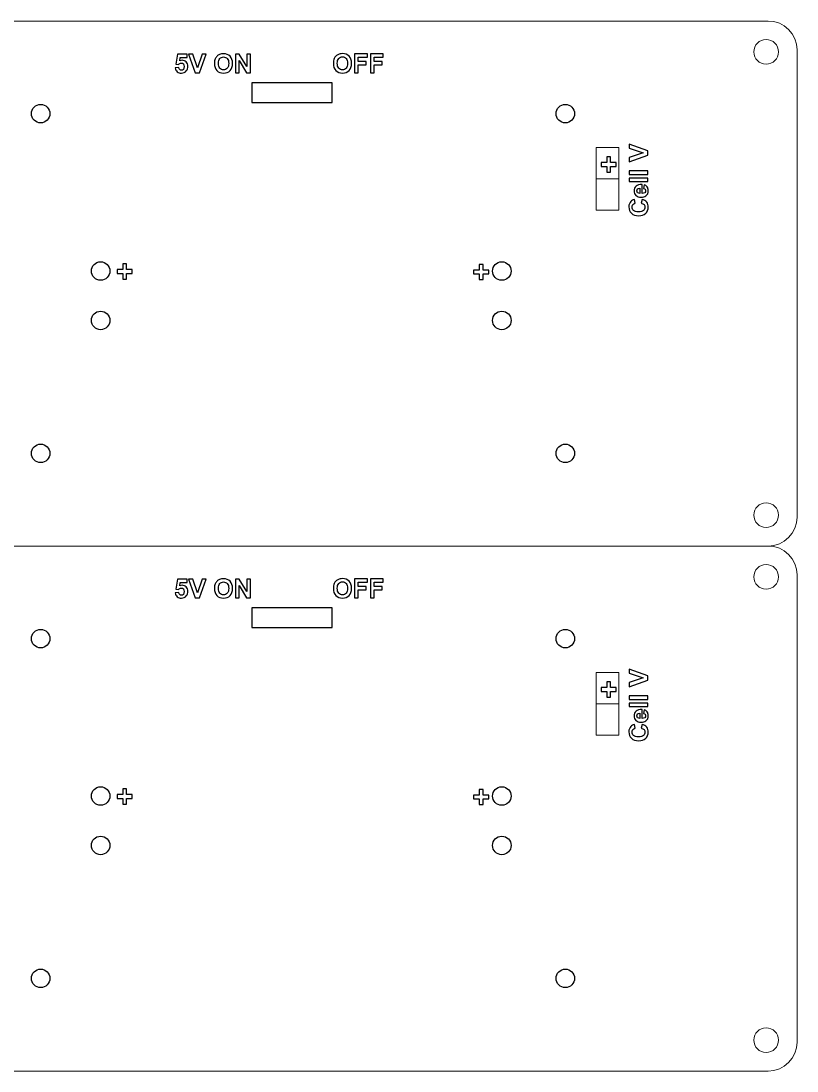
# Model space of a CAD drawing. Header units: millimetres. Extents: x -128 to 127, y -73 to 97.
# Drawn here: x 1.4 to 127.1, y -73.3 to 96.7 of the extents above; entities that cross this region are included whole.
import ezdxf

# ---------------------------------------------------------------- set-up
doc = ezdxf.new("R2010")
doc.units = ezdxf.units.MM
doc.header["$MEASUREMENT"] = 0
doc.layers.add('Layer 1', color=7, linetype='Continuous')

msp = doc.modelspace()

# ---------------------------------------------------------------- linework, layer by layer
at = {"layer": 'Layer 1', "color": 250, "lineweight": 25}
for points in [[(38.8064, 83.4996), (51.806, 83.4996), (51.806, 86.7202), (38.8064, 86.7202), (38.8064, 83.4996)], [(38.8064, -1.5004), (51.806, -1.5004), (51.806, 1.7202), (38.8064, 1.7202), (38.8064, -1.5004)]]:
    msp.add_lwpolyline(points, close=True, dxfattribs=at)
at = {"layer": 'Layer 1', "color": 250, "lineweight": 20}
for points in [[(94.5882, 71.1741), (98.2526, 71.1741), (98.2526, 76.2541), (94.5882, 76.2541), (94.5882, 71.1741)], [(94.5882, 66.0941), (98.2526, 66.0941), (98.2526, 71.1741), (94.5882, 71.1741), (94.5882, 66.0941)], [(94.5882, -13.8259), (98.2526, -13.8259), (98.2526, -8.7459), (94.5882, -8.7459), (94.5882, -13.8259)], [(94.5882, -18.9059), (98.2526, -18.9059), (98.2526, -13.8259), (94.5882, -13.8259), (94.5882, -18.9059)]]:
    msp.add_lwpolyline(points, close=True, dxfattribs=at)
for centre in [(122.1312, 91.7197), (122.1312, 16.7197), (122.1312, 6.7197), (122.1312, -68.2803)]:
    msp.add_ellipse(centre, major_axis=(0, 2), ratio=1, dxfattribs=at)
at = {"layer": 'Layer 1', "color": 250, "lineweight": 25}
for centre in [(4.5883, 81.7191), (89.5882, 81.7191), (14.3081, 56.2402), (79.3081, 56.2392), (14.3083, 48.239), (79.3081, 48.239), (4.5883, 26.7191), (89.5882, 26.7191), (4.5883, -3.2809), (89.5882, -3.2809), (14.3081, -28.7598), (79.3081, -28.7608), (14.3083, -36.761), (79.3081, -36.761), (4.5883, -58.2809), (89.5882, -58.2809)]:
    msp.add_ellipse(centre, major_axis=(0, 1.5), ratio=1, dxfattribs=at)
at = {"layer": 'Layer 1', "color": 250, "lineweight": 20}
for points in [[(-28.1867, 96.7197), (-28.1867, 96.7197), (122.4491, 96.7197), (122.4491, 96.7197), (122.4491, 96.7197), (125.0244, 96.7197), (127.1312, 94.6128), (127.1312, 92.0376), (127.1312, 92.0376), (127.1312, 92.0376), (127.1312, 16.4018), (127.1312, 16.4018), (127.1312, 16.4018), (127.1312, 13.8266), (125.0244, 11.7197), (122.4491, 11.7197), (122.4491, 11.7197), (122.4491, 11.7197), (-28.1867, 11.7197), (-28.1867, 11.7197), (-28.1867, 11.7197), (-30.762, 11.7197), (-32.8688, 13.8266), (-32.8688, 16.4018), (-32.8688, 16.4018), (-32.8688, 16.4018), (-32.8688, 92.0376), (-32.8688, 92.0376), (-32.8688, 92.0376), (-32.8688, 94.6128), (-30.762, 96.7197), (-28.1867, 96.7197)], [(-28.1867, 11.7197), (-28.1867, 11.7197), (122.4491, 11.7197), (122.4491, 11.7197), (122.4491, 11.7197), (125.0244, 11.7197), (127.1312, 9.6128), (127.1312, 7.0376), (127.1312, 7.0376), (127.1312, 7.0376), (127.1312, -68.5982), (127.1312, -68.5982), (127.1312, -68.5982), (127.1312, -71.1734), (125.0244, -73.2803), (122.4491, -73.2803), (122.4491, -73.2803), (122.4491, -73.2803), (-28.1867, -73.2803), (-28.1867, -73.2803), (-28.1867, -73.2803), (-30.762, -73.2803), (-32.8688, -71.1734), (-32.8688, -68.5982), (-32.8688, -68.5982), (-32.8688, -68.5982), (-32.8688, 7.0376), (-32.8688, 7.0376), (-32.8688, 7.0376), (-32.8688, 9.6128), (-30.762, 11.7197), (-28.1867, 11.7197)]]:
    msp.add_open_spline(points, degree=3, knots=[0, 0, 0, 0, 0.11111111, 0.11111111, 0.11111111, 0.11111111, 0.22222222, 0.22222222, 0.22222222, 0.22222222, 0.33333333, 0.33333333, 0.33333333, 0.33333333, 0.44444444, 0.44444444, 0.44444444, 0.44444444, 0.55555556, 0.55555556, 0.55555556, 0.55555556, 0.66666667, 0.66666667, 0.66666667, 0.66666667, 0.77777778, 0.77777778, 0.77777778, 0.77777778, 1, 1, 1, 1], dxfattribs=at)
at = {"layer": 'Layer 1', "color": 250}
for points, knots in [([(26.4023, 89.1129), (26.4023, 89.1129), (26.9822, 89.1729), (26.9822, 89.1729), (26.9822, 89.1729), (26.9992, 89.0417), (27.0478, 88.9372), (27.129, 88.8603), (27.129, 88.8603), (27.2108, 88.7834), (27.3047, 88.7453), (27.4112, 88.7453), (27.4112, 88.7453), (27.5326, 88.7453), (27.6356, 88.7947), (27.7195, 88.8942), (27.7195, 88.8942), (27.8035, 88.9937), (27.8458, 89.1433), (27.8458, 89.3429), (27.8458, 89.3429), (27.8458, 89.5306), (27.8042, 89.671), (27.7202, 89.7648), (27.7202, 89.7648), (27.637, 89.8587), (27.5283, 89.9053), (27.3943, 89.9053), (27.3943, 89.9053), (27.2271, 89.9053), (27.0768, 89.8319), (26.9441, 89.6851), (26.9441, 89.6851), (26.9441, 89.6851), (26.4742, 89.7529), (26.4742, 89.7529), (26.4742, 89.7529), (26.4742, 89.7529), (26.7706, 91.3276), (26.7706, 91.3276), (26.7706, 91.3276), (26.7706, 91.3276), (28.3073, 91.3276), (28.3073, 91.3276), (28.3073, 91.3276), (28.3073, 91.3276), (28.3073, 90.7858), (28.3073, 90.7858), (28.3073, 90.7858), (28.3073, 90.7858), (27.2115, 90.7858), (27.2115, 90.7858), (27.2115, 90.7858), (27.2115, 90.7858), (27.1198, 90.27), (27.1198, 90.27), (27.1198, 90.27), (27.2489, 90.3342), (27.3816, 90.3667), (27.517, 90.3667), (27.517, 90.3667), (27.7753, 90.3667), (27.994, 90.2728), (28.1732, 90.0845), (28.1732, 90.0845), (28.3531, 89.8968), (28.4427, 89.6527), (28.4427, 89.3521), (28.4427, 89.3521), (28.4427, 89.1016), (28.37, 88.8787), (28.2254, 88.6818), (28.2254, 88.6818), (28.0279, 88.4137), (27.7541, 88.2797), (27.4041, 88.2797), (27.4041, 88.2797), (27.124, 88.2797), (26.8954, 88.3552), (26.7191, 88.5054), (26.7191, 88.5054), (26.542, 88.6564), (26.4368, 88.8582), (26.4023, 89.1129)], [0, 0, 0, 0, 0.04545455, 0.04545455, 0.04545455, 0.04545455, 0.09090909, 0.09090909, 0.09090909, 0.09090909, 0.13636364, 0.13636364, 0.13636364, 0.13636364, 0.18181818, 0.18181818, 0.18181818, 0.18181818, 0.22727273, 0.22727273, 0.22727273, 0.22727273, 0.27272727, 0.27272727, 0.27272727, 0.27272727, 0.31818182, 0.31818182, 0.31818182, 0.31818182, 0.36363636, 0.36363636, 0.36363636, 0.36363636, 0.40909091, 0.40909091, 0.40909091, 0.40909091, 0.45454545, 0.45454545, 0.45454545, 0.45454545, 0.5, 0.5, 0.5, 0.5, 0.54545455, 0.54545455, 0.54545455, 0.54545455, 0.59090909, 0.59090909, 0.59090909, 0.59090909, 0.63636364, 0.63636364, 0.63636364, 0.63636364, 0.68181818, 0.68181818, 0.68181818, 0.68181818, 0.72727273, 0.72727273, 0.72727273, 0.72727273, 0.77272727, 0.77272727, 0.77272727, 0.77272727, 0.81818182, 0.81818182, 0.81818182, 0.81818182, 0.86363636, 0.86363636, 0.86363636, 0.86363636, 0.90909091, 0.90909091, 0.90909091, 0.90909091, 1, 1, 1, 1]), ([(29.6548, 88.3347), (29.6548, 88.3347), (28.5704, 91.3657), (28.5704, 91.3657), (28.5704, 91.3657), (28.5704, 91.3657), (29.2336, 91.3657), (29.2336, 91.3657), (29.2336, 91.3657), (29.2336, 91.3657), (30.0034, 89.1221), (30.0034, 89.1221), (30.0034, 89.1221), (30.0034, 89.1221), (30.7421, 91.3657), (30.7421, 91.3657), (30.7421, 91.3657), (30.7421, 91.3657), (31.394, 91.3657), (31.394, 91.3657), (31.394, 91.3657), (31.394, 91.3657), (30.3159, 88.3347), (30.3159, 88.3347), (30.3159, 88.3347), (30.3159, 88.3347), (29.6548, 88.3347), (29.6548, 88.3347)], [0, 0, 0, 0, 0.125, 0.125, 0.125, 0.125, 0.25, 0.25, 0.25, 0.25, 0.375, 0.375, 0.375, 0.375, 0.5, 0.5, 0.5, 0.5, 0.625, 0.625, 0.625, 0.625, 0.75, 0.75, 0.75, 0.75, 1, 1, 1, 1]), ([(32.7522, 89.8319), (32.7522, 90.1409), (32.7988, 90.4006), (32.8912, 90.6108), (32.8912, 90.6108), (32.9597, 90.7653), (33.0542, 90.9043), (33.1734, 91.0271), (33.1734, 91.0271), (33.2927, 91.1498), (33.4232, 91.2409), (33.565, 91.3008), (33.565, 91.3008), (33.7541, 91.3806), (33.9721, 91.4208), (34.2191, 91.4208), (34.2191, 91.4208), (34.6664, 91.4208), (35.0234, 91.2818), (35.2922, 91.0045), (35.2922, 91.0045), (35.5603, 90.7265), (35.6944, 90.3406), (35.6944, 89.846), (35.6944, 89.846), (35.6944, 89.3556), (35.561, 88.9718), (35.295, 88.6952), (35.295, 88.6952), (35.029, 88.418), (34.6727, 88.2797), (34.2275, 88.2797), (34.2275, 88.2797), (33.7767, 88.2797), (33.4176, 88.4172), (33.1516, 88.6931), (33.1516, 88.6931), (32.8856, 88.9683), (32.7522, 89.3479), (32.7522, 89.8319)], [0, 0, 0, 0, 0.09090909, 0.09090909, 0.09090909, 0.09090909, 0.18181818, 0.18181818, 0.18181818, 0.18181818, 0.27272727, 0.27272727, 0.27272727, 0.27272727, 0.36363636, 0.36363636, 0.36363636, 0.36363636, 0.45454545, 0.45454545, 0.45454545, 0.45454545, 0.54545455, 0.54545455, 0.54545455, 0.54545455, 0.63636364, 0.63636364, 0.63636364, 0.63636364, 0.72727273, 0.72727273, 0.72727273, 0.72727273, 0.81818182, 0.81818182, 0.81818182, 0.81818182, 1, 1, 1, 1]), ([(33.383, 89.8523), (33.383, 89.5087), (33.4627, 89.2484), (33.6215, 89.0706), (33.6215, 89.0706), (33.7802, 88.8935), (33.982, 88.8046), (34.2261, 88.8046), (34.2261, 88.8046), (34.471, 88.8046), (34.6713, 88.8928), (34.8287, 89.0685), (34.8287, 89.0685), (34.9853, 89.2449), (35.0636, 89.5087), (35.0636, 89.8608), (35.0636, 89.8608), (35.0636, 90.2086), (34.9874, 90.4683), (34.8343, 90.639), (34.8343, 90.639), (34.6819, 90.8105), (34.4794, 90.8958), (34.2261, 90.8958), (34.2261, 90.8958), (33.9735, 90.8958), (33.7696, 90.8091), (33.6151, 90.6362), (33.6151, 90.6362), (33.4606, 90.4626), (33.383, 90.2016), (33.383, 89.8523)], [0, 0, 0, 0, 0.11111111, 0.11111111, 0.11111111, 0.11111111, 0.22222222, 0.22222222, 0.22222222, 0.22222222, 0.33333333, 0.33333333, 0.33333333, 0.33333333, 0.44444444, 0.44444444, 0.44444444, 0.44444444, 0.55555556, 0.55555556, 0.55555556, 0.55555556, 0.66666667, 0.66666667, 0.66666667, 0.66666667, 0.77777778, 0.77777778, 0.77777778, 0.77777778, 1, 1, 1, 1]), ([(36.172, 88.3347), (36.172, 88.3347), (36.172, 91.3657), (36.172, 91.3657), (36.172, 91.3657), (36.172, 91.3657), (36.7661, 91.3657), (36.7661, 91.3657), (36.7661, 91.3657), (36.7661, 91.3657), (38.0135, 89.3345), (38.0135, 89.3345), (38.0135, 89.3345), (38.0135, 89.3345), (38.0135, 91.3657), (38.0135, 91.3657), (38.0135, 91.3657), (38.0135, 91.3657), (38.5808, 91.3657), (38.5808, 91.3657), (38.5808, 91.3657), (38.5808, 91.3657), (38.5808, 88.3347), (38.5808, 88.3347), (38.5808, 88.3347), (38.5808, 88.3347), (37.9677, 88.3347), (37.9677, 88.3347), (37.9677, 88.3347), (37.9677, 88.3347), (36.7393, 90.3272), (36.7393, 90.3272), (36.7393, 90.3272), (36.7393, 90.3272), (36.7393, 88.3347), (36.7393, 88.3347), (36.7393, 88.3347), (36.7393, 88.3347), (36.172, 88.3347), (36.172, 88.3347)], [0, 0, 0, 0, 0.09090909, 0.09090909, 0.09090909, 0.09090909, 0.18181818, 0.18181818, 0.18181818, 0.18181818, 0.27272727, 0.27272727, 0.27272727, 0.27272727, 0.36363636, 0.36363636, 0.36363636, 0.36363636, 0.45454545, 0.45454545, 0.45454545, 0.45454545, 0.54545455, 0.54545455, 0.54545455, 0.54545455, 0.63636364, 0.63636364, 0.63636364, 0.63636364, 0.72727273, 0.72727273, 0.72727273, 0.72727273, 0.81818182, 0.81818182, 0.81818182, 0.81818182, 1, 1, 1, 1]), ([(52.018, 89.848), (52.018, 90.157), (52.0646, 90.4167), (52.157, 90.6269), (52.157, 90.6269), (52.2255, 90.7814), (52.32, 90.9204), (52.4392, 91.0432), (52.4392, 91.0432), (52.5585, 91.1659), (52.689, 91.257), (52.8308, 91.3169), (52.8308, 91.3169), (53.0199, 91.3967), (53.2379, 91.4369), (53.4849, 91.4369), (53.4849, 91.4369), (53.9322, 91.4369), (54.2892, 91.2979), (54.558, 91.0206), (54.558, 91.0206), (54.8261, 90.7426), (54.9602, 90.3567), (54.9602, 89.8621), (54.9602, 89.8621), (54.9602, 89.3717), (54.8268, 88.9879), (54.5608, 88.7113), (54.5608, 88.7113), (54.2948, 88.4341), (53.9385, 88.2958), (53.4933, 88.2958), (53.4933, 88.2958), (53.0425, 88.2958), (52.6834, 88.4333), (52.4174, 88.7092), (52.4174, 88.7092), (52.1514, 88.9844), (52.018, 89.364), (52.018, 89.848)], [0, 0, 0, 0, 0.09090909, 0.09090909, 0.09090909, 0.09090909, 0.18181818, 0.18181818, 0.18181818, 0.18181818, 0.27272727, 0.27272727, 0.27272727, 0.27272727, 0.36363636, 0.36363636, 0.36363636, 0.36363636, 0.45454545, 0.45454545, 0.45454545, 0.45454545, 0.54545455, 0.54545455, 0.54545455, 0.54545455, 0.63636364, 0.63636364, 0.63636364, 0.63636364, 0.72727273, 0.72727273, 0.72727273, 0.72727273, 0.81818182, 0.81818182, 0.81818182, 0.81818182, 1, 1, 1, 1]), ([(52.6488, 89.8684), (52.6488, 89.5248), (52.7285, 89.2645), (52.8873, 89.0867), (52.8873, 89.0867), (53.046, 88.9096), (53.2478, 88.8207), (53.4919, 88.8207), (53.4919, 88.8207), (53.7368, 88.8207), (53.9371, 88.9089), (54.0945, 89.0846), (54.0945, 89.0846), (54.2511, 89.261), (54.3294, 89.5248), (54.3294, 89.8769), (54.3294, 89.8769), (54.3294, 90.2247), (54.2532, 90.4844), (54.1001, 90.6551), (54.1001, 90.6551), (53.9477, 90.8266), (53.7452, 90.9119), (53.4919, 90.9119), (53.4919, 90.9119), (53.2393, 90.9119), (53.0354, 90.8252), (52.8809, 90.6523), (52.8809, 90.6523), (52.7264, 90.4787), (52.6488, 90.2177), (52.6488, 89.8684)], [0, 0, 0, 0, 0.11111111, 0.11111111, 0.11111111, 0.11111111, 0.22222222, 0.22222222, 0.22222222, 0.22222222, 0.33333333, 0.33333333, 0.33333333, 0.33333333, 0.44444444, 0.44444444, 0.44444444, 0.44444444, 0.55555556, 0.55555556, 0.55555556, 0.55555556, 0.66666667, 0.66666667, 0.66666667, 0.66666667, 0.77777778, 0.77777778, 0.77777778, 0.77777778, 1, 1, 1, 1]), ([(55.4378, 88.3508), (55.4378, 88.3508), (55.4378, 91.3818), (55.4378, 91.3818), (55.4378, 91.3818), (55.4378, 91.3818), (57.5206, 91.3818), (57.5206, 91.3818), (57.5206, 91.3818), (57.5206, 91.3818), (57.5206, 90.8696), (57.5206, 90.8696), (57.5206, 90.8696), (57.5206, 90.8696), (56.0517, 90.8696), (56.0517, 90.8696), (56.0517, 90.8696), (56.0517, 90.8696), (56.0517, 90.15), (56.0517, 90.15), (56.0517, 90.15), (56.0517, 90.15), (57.3216, 90.15), (57.3216, 90.15), (57.3216, 90.15), (57.3216, 90.15), (57.3216, 89.6377), (57.3216, 89.6377), (57.3216, 89.6377), (57.3216, 89.6377), (56.0517, 89.6377), (56.0517, 89.6377), (56.0517, 89.6377), (56.0517, 89.6377), (56.0517, 88.3508), (56.0517, 88.3508), (56.0517, 88.3508), (56.0517, 88.3508), (55.4378, 88.3508), (55.4378, 88.3508)], [0, 0, 0, 0, 0.09090909, 0.09090909, 0.09090909, 0.09090909, 0.18181818, 0.18181818, 0.18181818, 0.18181818, 0.27272727, 0.27272727, 0.27272727, 0.27272727, 0.36363636, 0.36363636, 0.36363636, 0.36363636, 0.45454545, 0.45454545, 0.45454545, 0.45454545, 0.54545455, 0.54545455, 0.54545455, 0.54545455, 0.63636364, 0.63636364, 0.63636364, 0.63636364, 0.72727273, 0.72727273, 0.72727273, 0.72727273, 0.81818182, 0.81818182, 0.81818182, 0.81818182, 1, 1, 1, 1]), ([(58.0236, 88.3508), (58.0236, 88.3508), (58.0236, 91.3818), (58.0236, 91.3818), (58.0236, 91.3818), (58.0236, 91.3818), (60.1064, 91.3818), (60.1064, 91.3818), (60.1064, 91.3818), (60.1064, 91.3818), (60.1064, 90.8696), (60.1064, 90.8696), (60.1064, 90.8696), (60.1064, 90.8696), (58.6375, 90.8696), (58.6375, 90.8696), (58.6375, 90.8696), (58.6375, 90.8696), (58.6375, 90.15), (58.6375, 90.15), (58.6375, 90.15), (58.6375, 90.15), (59.9074, 90.15), (59.9074, 90.15), (59.9074, 90.15), (59.9074, 90.15), (59.9074, 89.6377), (59.9074, 89.6377), (59.9074, 89.6377), (59.9074, 89.6377), (58.6375, 89.6377), (58.6375, 89.6377), (58.6375, 89.6377), (58.6375, 89.6377), (58.6375, 88.3508), (58.6375, 88.3508), (58.6375, 88.3508), (58.6375, 88.3508), (58.0236, 88.3508), (58.0236, 88.3508)], [0, 0, 0, 0, 0.09090909, 0.09090909, 0.09090909, 0.09090909, 0.18181818, 0.18181818, 0.18181818, 0.18181818, 0.27272727, 0.27272727, 0.27272727, 0.27272727, 0.36363636, 0.36363636, 0.36363636, 0.36363636, 0.45454545, 0.45454545, 0.45454545, 0.45454545, 0.54545455, 0.54545455, 0.54545455, 0.54545455, 0.63636364, 0.63636364, 0.63636364, 0.63636364, 0.72727273, 0.72727273, 0.72727273, 0.72727273, 0.81818182, 0.81818182, 0.81818182, 0.81818182, 1, 1, 1, 1]), ([(102.9755, 75.0199), (102.9755, 75.0199), (99.9445, 73.9355), (99.9445, 73.9355), (99.9445, 73.9355), (99.9445, 73.9355), (99.9445, 74.5987), (99.9445, 74.5987), (99.9445, 74.5987), (99.9445, 74.5987), (102.1881, 75.3685), (102.1881, 75.3685), (102.1881, 75.3685), (102.1881, 75.3685), (99.9445, 76.1072), (99.9445, 76.1072), (99.9445, 76.1072), (99.9445, 76.1072), (99.9445, 76.7591), (99.9445, 76.7591), (99.9445, 76.7591), (99.9445, 76.7591), (102.9755, 75.681), (102.9755, 75.681), (102.9755, 75.681), (102.9755, 75.681), (102.9755, 75.0199), (102.9755, 75.0199)], [0, 0, 0, 0, 0.125, 0.125, 0.125, 0.125, 0.25, 0.25, 0.25, 0.25, 0.375, 0.375, 0.375, 0.375, 0.5, 0.5, 0.5, 0.5, 0.625, 0.625, 0.625, 0.625, 0.75, 0.75, 0.75, 0.75, 1, 1, 1, 1]), ([(96.3079, 72.2421), (96.3079, 72.2421), (96.3079, 73.1607), (96.3079, 73.1607), (96.3079, 73.1607), (96.3079, 73.1607), (95.3794, 73.1607), (95.3794, 73.1607), (95.3794, 73.1607), (95.3794, 73.1607), (95.3794, 73.7929), (95.3794, 73.7929), (95.3794, 73.7929), (95.3794, 73.7929), (96.3079, 73.7929), (96.3079, 73.7929), (96.3079, 73.7929), (96.3079, 73.7929), (96.3079, 74.7115), (96.3079, 74.7115), (96.3079, 74.7115), (96.3079, 74.7115), (96.9252, 74.7115), (96.9252, 74.7115), (96.9252, 74.7115), (96.9252, 74.7115), (96.9252, 73.7929), (96.9252, 73.7929), (96.9252, 73.7929), (96.9252, 73.7929), (97.8537, 73.7929), (97.8537, 73.7929), (97.8537, 73.7929), (97.8537, 73.7929), (97.8537, 73.1607), (97.8537, 73.1607), (97.8537, 73.1607), (97.8537, 73.1607), (96.9252, 73.1607), (96.9252, 73.1607), (96.9252, 73.1607), (96.9252, 73.1607), (96.9252, 72.2421), (96.9252, 72.2421), (96.9252, 72.2421), (96.9252, 72.2421), (96.3079, 72.2421), (96.3079, 72.2421)], [0, 0, 0, 0, 0.07692308, 0.07692308, 0.07692308, 0.07692308, 0.15384615, 0.15384615, 0.15384615, 0.15384615, 0.23076923, 0.23076923, 0.23076923, 0.23076923, 0.30769231, 0.30769231, 0.30769231, 0.30769231, 0.38461538, 0.38461538, 0.38461538, 0.38461538, 0.46153846, 0.46153846, 0.46153846, 0.46153846, 0.53846154, 0.53846154, 0.53846154, 0.53846154, 0.61538462, 0.61538462, 0.61538462, 0.61538462, 0.69230769, 0.69230769, 0.69230769, 0.69230769, 0.76923077, 0.76923077, 0.76923077, 0.76923077, 0.84615385, 0.84615385, 0.84615385, 0.84615385, 1, 1, 1, 1]), ([(102.9755, 71.8879), (102.9755, 71.8879), (99.9445, 71.8879), (99.9445, 71.8879), (99.9445, 71.8879), (99.9445, 71.8879), (99.9445, 72.4679), (99.9445, 72.4679), (99.9445, 72.4679), (99.9445, 72.4679), (102.9755, 72.4679), (102.9755, 72.4679), (102.9755, 72.4679), (102.9755, 72.4679), (102.9755, 71.8879), (102.9755, 71.8879)], [0, 0, 0, 0, 0.2, 0.2, 0.2, 0.2, 0.4, 0.4, 0.4, 0.4, 0.6, 0.6, 0.6, 0.6, 1, 1, 1, 1]), ([(102.9755, 70.7117), (102.9755, 70.7117), (99.9445, 70.7117), (99.9445, 70.7117), (99.9445, 70.7117), (99.9445, 70.7117), (99.9445, 71.2917), (99.9445, 71.2917), (99.9445, 71.2917), (99.9445, 71.2917), (102.9755, 71.2917), (102.9755, 71.2917), (102.9755, 71.2917), (102.9755, 71.2917), (102.9755, 70.7117), (102.9755, 70.7117)], [0, 0, 0, 0, 0.2, 0.2, 0.2, 0.2, 0.4, 0.4, 0.4, 0.4, 0.6, 0.6, 0.6, 0.6, 1, 1, 1, 1]), ([(102.2812, 69.6273), (102.2812, 69.6273), (102.3786, 70.2072), (102.3786, 70.2072), (102.3786, 70.2072), (102.591, 70.1332), (102.7525, 70.0153), (102.864, 69.8552), (102.864, 69.8552), (102.9748, 69.6943), (103.0305, 69.4932), (103.0305, 69.2526), (103.0305, 69.2526), (103.0305, 68.8709), (102.9057, 68.588), (102.6559, 68.4053), (102.6559, 68.4053), (102.4555, 68.2606), (102.2029, 68.188), (101.8974, 68.188), (101.8974, 68.188), (101.5334, 68.188), (101.2476, 68.2832), (101.0416, 68.473), (101.0416, 68.473), (100.8349, 68.6628), (100.7319, 68.9034), (100.7319, 69.1941), (100.7319, 69.1941), (100.7319, 69.52), (100.8398, 69.7776), (101.0557, 69.9667), (101.0557, 69.9667), (101.2716, 70.155), (101.6025, 70.2453), (102.0484, 70.2369), (102.0484, 70.2369), (102.0484, 70.2369), (102.0484, 68.7849), (102.0484, 68.7849), (102.0484, 68.7849), (102.2206, 68.7891), (102.3546, 68.8357), (102.4506, 68.9253), (102.4506, 68.9253), (102.5465, 69.0142), (102.5945, 69.1256), (102.5945, 69.2583), (102.5945, 69.2583), (102.5945, 69.3493), (102.5698, 69.4255), (102.5204, 69.4869), (102.5204, 69.4869), (102.471, 69.549), (102.3913, 69.5955), (102.2812, 69.6273)], [0, 0, 0, 0, 0.06666667, 0.06666667, 0.06666667, 0.06666667, 0.13333333, 0.13333333, 0.13333333, 0.13333333, 0.2, 0.2, 0.2, 0.2, 0.26666667, 0.26666667, 0.26666667, 0.26666667, 0.33333333, 0.33333333, 0.33333333, 0.33333333, 0.4, 0.4, 0.4, 0.4, 0.46666667, 0.46666667, 0.46666667, 0.46666667, 0.53333333, 0.53333333, 0.53333333, 0.53333333, 0.6, 0.6, 0.6, 0.6, 0.66666667, 0.66666667, 0.66666667, 0.66666667, 0.73333333, 0.73333333, 0.73333333, 0.73333333, 0.8, 0.8, 0.8, 0.8, 0.86666667, 0.86666667, 0.86666667, 0.86666667, 1, 1, 1, 1]), ([(101.6928, 69.6612), (101.5242, 69.6569), (101.3958, 69.6139), (101.3083, 69.5313), (101.3083, 69.5313), (101.2201, 69.4488), (101.1763, 69.3486), (101.1763, 69.2301), (101.1763, 69.2301), (101.1763, 69.1038), (101.2229, 68.9993), (101.3153, 68.9168), (101.3153, 68.9168), (101.4078, 68.8342), (101.5341, 68.794), (101.6928, 68.7954), (101.6928, 68.7954), (101.6928, 68.7954), (101.6928, 69.6612), (101.6928, 69.6612)], [0, 0, 0, 0, 0.16666667, 0.16666667, 0.16666667, 0.16666667, 0.33333333, 0.33333333, 0.33333333, 0.33333333, 0.5, 0.5, 0.5, 0.5, 0.66666667, 0.66666667, 0.66666667, 0.66666667, 1, 1, 1, 1]), ([(101.8579, 67.2433), (101.8579, 67.2433), (102.0399, 67.8359), (102.0399, 67.8359), (102.0399, 67.8359), (102.3737, 67.7449), (102.6213, 67.5932), (102.7836, 67.3816), (102.7836, 67.3816), (102.9452, 67.1699), (103.0263, 66.9018), (103.0263, 66.5765), (103.0263, 66.5765), (103.0263, 66.1737), (102.8887, 65.8428), (102.6136, 65.5831), (102.6136, 65.5831), (102.3384, 65.3242), (101.9623, 65.1944), (101.4847, 65.1944), (101.4847, 65.1944), (100.9802, 65.1944), (100.5879, 65.3249), (100.3085, 65.5852), (100.3085, 65.5852), (100.0291, 65.8456), (99.8894, 66.1885), (99.8894, 66.6132), (99.8894, 66.6132), (99.8894, 66.9843), (99.9995, 67.2856), (100.2189, 67.517), (100.2189, 67.517), (100.3487, 67.6553), (100.535, 67.7583), (100.7784, 67.8275), (100.7784, 67.8275), (100.7784, 67.8275), (100.9223, 67.2221), (100.9223, 67.2221), (100.9223, 67.2221), (100.7657, 67.1861), (100.6415, 67.1113), (100.5505, 66.9978), (100.5505, 66.9978), (100.4595, 66.8835), (100.4144, 66.7452), (100.4144, 66.5829), (100.4144, 66.5829), (100.4144, 66.3578), (100.4948, 66.1751), (100.6564, 66.0354), (100.6564, 66.0354), (100.8172, 65.895), (101.0783, 65.8251), (101.4395, 65.8251), (101.4395, 65.8251), (101.8219, 65.8251), (102.095, 65.8943), (102.2573, 66.0319), (102.2573, 66.0319), (102.4202, 66.1701), (102.5014, 66.3494), (102.5014, 66.5702), (102.5014, 66.5702), (102.5014, 66.7332), (102.4499, 66.8736), (102.3461, 66.9907), (102.3461, 66.9907), (102.2424, 67.1078), (102.0802, 67.1925), (101.8579, 67.2433)], [0, 0, 0, 0, 0.05263158, 0.05263158, 0.05263158, 0.05263158, 0.10526316, 0.10526316, 0.10526316, 0.10526316, 0.15789474, 0.15789474, 0.15789474, 0.15789474, 0.21052632, 0.21052632, 0.21052632, 0.21052632, 0.26315789, 0.26315789, 0.26315789, 0.26315789, 0.31578947, 0.31578947, 0.31578947, 0.31578947, 0.36842105, 0.36842105, 0.36842105, 0.36842105, 0.42105263, 0.42105263, 0.42105263, 0.42105263, 0.47368421, 0.47368421, 0.47368421, 0.47368421, 0.52631579, 0.52631579, 0.52631579, 0.52631579, 0.57894737, 0.57894737, 0.57894737, 0.57894737, 0.63157895, 0.63157895, 0.63157895, 0.63157895, 0.68421053, 0.68421053, 0.68421053, 0.68421053, 0.73684211, 0.73684211, 0.73684211, 0.73684211, 0.78947368, 0.78947368, 0.78947368, 0.78947368, 0.84210526, 0.84210526, 0.84210526, 0.84210526, 0.89473684, 0.89473684, 0.89473684, 0.89473684, 1, 1, 1, 1]), ([(17.8946, 54.9348), (17.8946, 54.9348), (17.8946, 55.8534), (17.8946, 55.8534), (17.8946, 55.8534), (17.8946, 55.8534), (16.9661, 55.8534), (16.9661, 55.8534), (16.9661, 55.8534), (16.9661, 55.8534), (16.9661, 56.4856), (16.9661, 56.4856), (16.9661, 56.4856), (16.9661, 56.4856), (17.8946, 56.4856), (17.8946, 56.4856), (17.8946, 56.4856), (17.8946, 56.4856), (17.8946, 57.4042), (17.8946, 57.4042), (17.8946, 57.4042), (17.8946, 57.4042), (18.5119, 57.4042), (18.5119, 57.4042), (18.5119, 57.4042), (18.5119, 57.4042), (18.5119, 56.4856), (18.5119, 56.4856), (18.5119, 56.4856), (18.5119, 56.4856), (19.4404, 56.4856), (19.4404, 56.4856), (19.4404, 56.4856), (19.4404, 56.4856), (19.4404, 55.8534), (19.4404, 55.8534), (19.4404, 55.8534), (19.4404, 55.8534), (18.5119, 55.8534), (18.5119, 55.8534), (18.5119, 55.8534), (18.5119, 55.8534), (18.5119, 54.9348), (18.5119, 54.9348), (18.5119, 54.9348), (18.5119, 54.9348), (17.8946, 54.9348), (17.8946, 54.9348)], [0, 0, 0, 0, 0.07692308, 0.07692308, 0.07692308, 0.07692308, 0.15384615, 0.15384615, 0.15384615, 0.15384615, 0.23076923, 0.23076923, 0.23076923, 0.23076923, 0.30769231, 0.30769231, 0.30769231, 0.30769231, 0.38461538, 0.38461538, 0.38461538, 0.38461538, 0.46153846, 0.46153846, 0.46153846, 0.46153846, 0.53846154, 0.53846154, 0.53846154, 0.53846154, 0.61538462, 0.61538462, 0.61538462, 0.61538462, 0.69230769, 0.69230769, 0.69230769, 0.69230769, 0.76923077, 0.76923077, 0.76923077, 0.76923077, 0.84615385, 0.84615385, 0.84615385, 0.84615385, 1, 1, 1, 1]), ([(75.662, 54.8466), (75.662, 54.8466), (75.662, 55.7652), (75.662, 55.7652), (75.662, 55.7652), (75.662, 55.7652), (74.7335, 55.7652), (74.7335, 55.7652), (74.7335, 55.7652), (74.7335, 55.7652), (74.7335, 56.3974), (74.7335, 56.3974), (74.7335, 56.3974), (74.7335, 56.3974), (75.662, 56.3974), (75.662, 56.3974), (75.662, 56.3974), (75.662, 56.3974), (75.662, 57.316), (75.662, 57.316), (75.662, 57.316), (75.662, 57.316), (76.2793, 57.316), (76.2793, 57.316), (76.2793, 57.316), (76.2793, 57.316), (76.2793, 56.3974), (76.2793, 56.3974), (76.2793, 56.3974), (76.2793, 56.3974), (77.2078, 56.3974), (77.2078, 56.3974), (77.2078, 56.3974), (77.2078, 56.3974), (77.2078, 55.7652), (77.2078, 55.7652), (77.2078, 55.7652), (77.2078, 55.7652), (76.2793, 55.7652), (76.2793, 55.7652), (76.2793, 55.7652), (76.2793, 55.7652), (76.2793, 54.8466), (76.2793, 54.8466), (76.2793, 54.8466), (76.2793, 54.8466), (75.662, 54.8466), (75.662, 54.8466)], [0, 0, 0, 0, 0.07692308, 0.07692308, 0.07692308, 0.07692308, 0.15384615, 0.15384615, 0.15384615, 0.15384615, 0.23076923, 0.23076923, 0.23076923, 0.23076923, 0.30769231, 0.30769231, 0.30769231, 0.30769231, 0.38461538, 0.38461538, 0.38461538, 0.38461538, 0.46153846, 0.46153846, 0.46153846, 0.46153846, 0.53846154, 0.53846154, 0.53846154, 0.53846154, 0.61538462, 0.61538462, 0.61538462, 0.61538462, 0.69230769, 0.69230769, 0.69230769, 0.69230769, 0.76923077, 0.76923077, 0.76923077, 0.76923077, 0.84615385, 0.84615385, 0.84615385, 0.84615385, 1, 1, 1, 1]), ([(26.4023, 4.1129), (26.4023, 4.1129), (26.9822, 4.1729), (26.9822, 4.1729), (26.9822, 4.1729), (26.9992, 4.0417), (27.0478, 3.9372), (27.129, 3.8603), (27.129, 3.8603), (27.2108, 3.7834), (27.3047, 3.7453), (27.4112, 3.7453), (27.4112, 3.7453), (27.5326, 3.7453), (27.6356, 3.7947), (27.7195, 3.8942), (27.7195, 3.8942), (27.8035, 3.9937), (27.8458, 4.1433), (27.8458, 4.3429), (27.8458, 4.3429), (27.8458, 4.5306), (27.8042, 4.671), (27.7202, 4.7648), (27.7202, 4.7648), (27.637, 4.8587), (27.5283, 4.9053), (27.3943, 4.9053), (27.3943, 4.9053), (27.2271, 4.9053), (27.0768, 4.8319), (26.9441, 4.6851), (26.9441, 4.6851), (26.9441, 4.6851), (26.4742, 4.7529), (26.4742, 4.7529), (26.4742, 4.7529), (26.4742, 4.7529), (26.7706, 6.3276), (26.7706, 6.3276), (26.7706, 6.3276), (26.7706, 6.3276), (28.3073, 6.3276), (28.3073, 6.3276), (28.3073, 6.3276), (28.3073, 6.3276), (28.3073, 5.7858), (28.3073, 5.7858), (28.3073, 5.7858), (28.3073, 5.7858), (27.2115, 5.7858), (27.2115, 5.7858), (27.2115, 5.7858), (27.2115, 5.7858), (27.1198, 5.27), (27.1198, 5.27), (27.1198, 5.27), (27.2489, 5.3342), (27.3816, 5.3667), (27.517, 5.3667), (27.517, 5.3667), (27.7753, 5.3667), (27.994, 5.2728), (28.1732, 5.0845), (28.1732, 5.0845), (28.3531, 4.8968), (28.4427, 4.6527), (28.4427, 4.3521), (28.4427, 4.3521), (28.4427, 4.1016), (28.37, 3.8787), (28.2254, 3.6818), (28.2254, 3.6818), (28.0279, 3.4137), (27.7541, 3.2797), (27.4041, 3.2797), (27.4041, 3.2797), (27.124, 3.2797), (26.8954, 3.3552), (26.7191, 3.5054), (26.7191, 3.5054), (26.542, 3.6564), (26.4368, 3.8582), (26.4023, 4.1129)], [0, 0, 0, 0, 0.04545455, 0.04545455, 0.04545455, 0.04545455, 0.09090909, 0.09090909, 0.09090909, 0.09090909, 0.13636364, 0.13636364, 0.13636364, 0.13636364, 0.18181818, 0.18181818, 0.18181818, 0.18181818, 0.22727273, 0.22727273, 0.22727273, 0.22727273, 0.27272727, 0.27272727, 0.27272727, 0.27272727, 0.31818182, 0.31818182, 0.31818182, 0.31818182, 0.36363636, 0.36363636, 0.36363636, 0.36363636, 0.40909091, 0.40909091, 0.40909091, 0.40909091, 0.45454545, 0.45454545, 0.45454545, 0.45454545, 0.5, 0.5, 0.5, 0.5, 0.54545455, 0.54545455, 0.54545455, 0.54545455, 0.59090909, 0.59090909, 0.59090909, 0.59090909, 0.63636364, 0.63636364, 0.63636364, 0.63636364, 0.68181818, 0.68181818, 0.68181818, 0.68181818, 0.72727273, 0.72727273, 0.72727273, 0.72727273, 0.77272727, 0.77272727, 0.77272727, 0.77272727, 0.81818182, 0.81818182, 0.81818182, 0.81818182, 0.86363636, 0.86363636, 0.86363636, 0.86363636, 0.90909091, 0.90909091, 0.90909091, 0.90909091, 1, 1, 1, 1]), ([(29.6548, 3.3347), (29.6548, 3.3347), (28.5704, 6.3657), (28.5704, 6.3657), (28.5704, 6.3657), (28.5704, 6.3657), (29.2336, 6.3657), (29.2336, 6.3657), (29.2336, 6.3657), (29.2336, 6.3657), (30.0034, 4.1221), (30.0034, 4.1221), (30.0034, 4.1221), (30.0034, 4.1221), (30.7421, 6.3657), (30.7421, 6.3657), (30.7421, 6.3657), (30.7421, 6.3657), (31.394, 6.3657), (31.394, 6.3657), (31.394, 6.3657), (31.394, 6.3657), (30.3159, 3.3347), (30.3159, 3.3347), (30.3159, 3.3347), (30.3159, 3.3347), (29.6548, 3.3347), (29.6548, 3.3347)], [0, 0, 0, 0, 0.125, 0.125, 0.125, 0.125, 0.25, 0.25, 0.25, 0.25, 0.375, 0.375, 0.375, 0.375, 0.5, 0.5, 0.5, 0.5, 0.625, 0.625, 0.625, 0.625, 0.75, 0.75, 0.75, 0.75, 1, 1, 1, 1]), ([(32.7522, 4.8319), (32.7522, 5.1409), (32.7988, 5.4006), (32.8912, 5.6108), (32.8912, 5.6108), (32.9597, 5.7653), (33.0542, 5.9043), (33.1734, 6.0271), (33.1734, 6.0271), (33.2927, 6.1498), (33.4232, 6.2409), (33.565, 6.3008), (33.565, 6.3008), (33.7541, 6.3806), (33.9721, 6.4208), (34.2191, 6.4208), (34.2191, 6.4208), (34.6664, 6.4208), (35.0234, 6.2818), (35.2922, 6.0045), (35.2922, 6.0045), (35.5603, 5.7265), (35.6944, 5.3406), (35.6944, 4.846), (35.6944, 4.846), (35.6944, 4.3556), (35.561, 3.9718), (35.295, 3.6952), (35.295, 3.6952), (35.029, 3.418), (34.6727, 3.2797), (34.2275, 3.2797), (34.2275, 3.2797), (33.7767, 3.2797), (33.4176, 3.4172), (33.1516, 3.6931), (33.1516, 3.6931), (32.8856, 3.9683), (32.7522, 4.3479), (32.7522, 4.8319)], [0, 0, 0, 0, 0.09090909, 0.09090909, 0.09090909, 0.09090909, 0.18181818, 0.18181818, 0.18181818, 0.18181818, 0.27272727, 0.27272727, 0.27272727, 0.27272727, 0.36363636, 0.36363636, 0.36363636, 0.36363636, 0.45454545, 0.45454545, 0.45454545, 0.45454545, 0.54545455, 0.54545455, 0.54545455, 0.54545455, 0.63636364, 0.63636364, 0.63636364, 0.63636364, 0.72727273, 0.72727273, 0.72727273, 0.72727273, 0.81818182, 0.81818182, 0.81818182, 0.81818182, 1, 1, 1, 1]), ([(33.383, 4.8523), (33.383, 4.5087), (33.4627, 4.2484), (33.6215, 4.0706), (33.6215, 4.0706), (33.7802, 3.8935), (33.982, 3.8046), (34.2261, 3.8046), (34.2261, 3.8046), (34.471, 3.8046), (34.6713, 3.8928), (34.8287, 4.0685), (34.8287, 4.0685), (34.9853, 4.2449), (35.0636, 4.5087), (35.0636, 4.8608), (35.0636, 4.8608), (35.0636, 5.2086), (34.9874, 5.4683), (34.8343, 5.639), (34.8343, 5.639), (34.6819, 5.8105), (34.4794, 5.8958), (34.2261, 5.8958), (34.2261, 5.8958), (33.9735, 5.8958), (33.7696, 5.8091), (33.6151, 5.6362), (33.6151, 5.6362), (33.4606, 5.4626), (33.383, 5.2016), (33.383, 4.8523)], [0, 0, 0, 0, 0.11111111, 0.11111111, 0.11111111, 0.11111111, 0.22222222, 0.22222222, 0.22222222, 0.22222222, 0.33333333, 0.33333333, 0.33333333, 0.33333333, 0.44444444, 0.44444444, 0.44444444, 0.44444444, 0.55555556, 0.55555556, 0.55555556, 0.55555556, 0.66666667, 0.66666667, 0.66666667, 0.66666667, 0.77777778, 0.77777778, 0.77777778, 0.77777778, 1, 1, 1, 1]), ([(36.172, 3.3347), (36.172, 3.3347), (36.172, 6.3657), (36.172, 6.3657), (36.172, 6.3657), (36.172, 6.3657), (36.7661, 6.3657), (36.7661, 6.3657), (36.7661, 6.3657), (36.7661, 6.3657), (38.0135, 4.3345), (38.0135, 4.3345), (38.0135, 4.3345), (38.0135, 4.3345), (38.0135, 6.3657), (38.0135, 6.3657), (38.0135, 6.3657), (38.0135, 6.3657), (38.5808, 6.3657), (38.5808, 6.3657), (38.5808, 6.3657), (38.5808, 6.3657), (38.5808, 3.3347), (38.5808, 3.3347), (38.5808, 3.3347), (38.5808, 3.3347), (37.9677, 3.3347), (37.9677, 3.3347), (37.9677, 3.3347), (37.9677, 3.3347), (36.7393, 5.3272), (36.7393, 5.3272), (36.7393, 5.3272), (36.7393, 5.3272), (36.7393, 3.3347), (36.7393, 3.3347), (36.7393, 3.3347), (36.7393, 3.3347), (36.172, 3.3347), (36.172, 3.3347)], [0, 0, 0, 0, 0.09090909, 0.09090909, 0.09090909, 0.09090909, 0.18181818, 0.18181818, 0.18181818, 0.18181818, 0.27272727, 0.27272727, 0.27272727, 0.27272727, 0.36363636, 0.36363636, 0.36363636, 0.36363636, 0.45454545, 0.45454545, 0.45454545, 0.45454545, 0.54545455, 0.54545455, 0.54545455, 0.54545455, 0.63636364, 0.63636364, 0.63636364, 0.63636364, 0.72727273, 0.72727273, 0.72727273, 0.72727273, 0.81818182, 0.81818182, 0.81818182, 0.81818182, 1, 1, 1, 1]), ([(52.018, 4.848), (52.018, 5.157), (52.0646, 5.4167), (52.157, 5.6269), (52.157, 5.6269), (52.2255, 5.7814), (52.32, 5.9204), (52.4392, 6.0432), (52.4392, 6.0432), (52.5585, 6.1659), (52.689, 6.257), (52.8308, 6.3169), (52.8308, 6.3169), (53.0199, 6.3967), (53.2379, 6.4369), (53.4849, 6.4369), (53.4849, 6.4369), (53.9322, 6.4369), (54.2892, 6.2979), (54.558, 6.0206), (54.558, 6.0206), (54.8261, 5.7426), (54.9602, 5.3567), (54.9602, 4.8621), (54.9602, 4.8621), (54.9602, 4.3717), (54.8268, 3.9879), (54.5608, 3.7113), (54.5608, 3.7113), (54.2948, 3.4341), (53.9385, 3.2958), (53.4933, 3.2958), (53.4933, 3.2958), (53.0425, 3.2958), (52.6834, 3.4333), (52.4174, 3.7092), (52.4174, 3.7092), (52.1514, 3.9844), (52.018, 4.364), (52.018, 4.848)], [0, 0, 0, 0, 0.09090909, 0.09090909, 0.09090909, 0.09090909, 0.18181818, 0.18181818, 0.18181818, 0.18181818, 0.27272727, 0.27272727, 0.27272727, 0.27272727, 0.36363636, 0.36363636, 0.36363636, 0.36363636, 0.45454545, 0.45454545, 0.45454545, 0.45454545, 0.54545455, 0.54545455, 0.54545455, 0.54545455, 0.63636364, 0.63636364, 0.63636364, 0.63636364, 0.72727273, 0.72727273, 0.72727273, 0.72727273, 0.81818182, 0.81818182, 0.81818182, 0.81818182, 1, 1, 1, 1]), ([(52.6488, 4.8684), (52.6488, 4.5248), (52.7285, 4.2645), (52.8873, 4.0867), (52.8873, 4.0867), (53.046, 3.9096), (53.2478, 3.8207), (53.4919, 3.8207), (53.4919, 3.8207), (53.7368, 3.8207), (53.9371, 3.9089), (54.0945, 4.0846), (54.0945, 4.0846), (54.2511, 4.261), (54.3294, 4.5248), (54.3294, 4.8769), (54.3294, 4.8769), (54.3294, 5.2247), (54.2532, 5.4844), (54.1001, 5.6551), (54.1001, 5.6551), (53.9477, 5.8266), (53.7452, 5.9119), (53.4919, 5.9119), (53.4919, 5.9119), (53.2393, 5.9119), (53.0354, 5.8252), (52.8809, 5.6523), (52.8809, 5.6523), (52.7264, 5.4787), (52.6488, 5.2177), (52.6488, 4.8684)], [0, 0, 0, 0, 0.11111111, 0.11111111, 0.11111111, 0.11111111, 0.22222222, 0.22222222, 0.22222222, 0.22222222, 0.33333333, 0.33333333, 0.33333333, 0.33333333, 0.44444444, 0.44444444, 0.44444444, 0.44444444, 0.55555556, 0.55555556, 0.55555556, 0.55555556, 0.66666667, 0.66666667, 0.66666667, 0.66666667, 0.77777778, 0.77777778, 0.77777778, 0.77777778, 1, 1, 1, 1]), ([(55.4378, 3.3508), (55.4378, 3.3508), (55.4378, 6.3818), (55.4378, 6.3818), (55.4378, 6.3818), (55.4378, 6.3818), (57.5206, 6.3818), (57.5206, 6.3818), (57.5206, 6.3818), (57.5206, 6.3818), (57.5206, 5.8696), (57.5206, 5.8696), (57.5206, 5.8696), (57.5206, 5.8696), (56.0517, 5.8696), (56.0517, 5.8696), (56.0517, 5.8696), (56.0517, 5.8696), (56.0517, 5.15), (56.0517, 5.15), (56.0517, 5.15), (56.0517, 5.15), (57.3216, 5.15), (57.3216, 5.15), (57.3216, 5.15), (57.3216, 5.15), (57.3216, 4.6377), (57.3216, 4.6377), (57.3216, 4.6377), (57.3216, 4.6377), (56.0517, 4.6377), (56.0517, 4.6377), (56.0517, 4.6377), (56.0517, 4.6377), (56.0517, 3.3508), (56.0517, 3.3508), (56.0517, 3.3508), (56.0517, 3.3508), (55.4378, 3.3508), (55.4378, 3.3508)], [0, 0, 0, 0, 0.09090909, 0.09090909, 0.09090909, 0.09090909, 0.18181818, 0.18181818, 0.18181818, 0.18181818, 0.27272727, 0.27272727, 0.27272727, 0.27272727, 0.36363636, 0.36363636, 0.36363636, 0.36363636, 0.45454545, 0.45454545, 0.45454545, 0.45454545, 0.54545455, 0.54545455, 0.54545455, 0.54545455, 0.63636364, 0.63636364, 0.63636364, 0.63636364, 0.72727273, 0.72727273, 0.72727273, 0.72727273, 0.81818182, 0.81818182, 0.81818182, 0.81818182, 1, 1, 1, 1]), ([(58.0236, 3.3508), (58.0236, 3.3508), (58.0236, 6.3818), (58.0236, 6.3818), (58.0236, 6.3818), (58.0236, 6.3818), (60.1064, 6.3818), (60.1064, 6.3818), (60.1064, 6.3818), (60.1064, 6.3818), (60.1064, 5.8696), (60.1064, 5.8696), (60.1064, 5.8696), (60.1064, 5.8696), (58.6375, 5.8696), (58.6375, 5.8696), (58.6375, 5.8696), (58.6375, 5.8696), (58.6375, 5.15), (58.6375, 5.15), (58.6375, 5.15), (58.6375, 5.15), (59.9074, 5.15), (59.9074, 5.15), (59.9074, 5.15), (59.9074, 5.15), (59.9074, 4.6377), (59.9074, 4.6377), (59.9074, 4.6377), (59.9074, 4.6377), (58.6375, 4.6377), (58.6375, 4.6377), (58.6375, 4.6377), (58.6375, 4.6377), (58.6375, 3.3508), (58.6375, 3.3508), (58.6375, 3.3508), (58.6375, 3.3508), (58.0236, 3.3508), (58.0236, 3.3508)], [0, 0, 0, 0, 0.09090909, 0.09090909, 0.09090909, 0.09090909, 0.18181818, 0.18181818, 0.18181818, 0.18181818, 0.27272727, 0.27272727, 0.27272727, 0.27272727, 0.36363636, 0.36363636, 0.36363636, 0.36363636, 0.45454545, 0.45454545, 0.45454545, 0.45454545, 0.54545455, 0.54545455, 0.54545455, 0.54545455, 0.63636364, 0.63636364, 0.63636364, 0.63636364, 0.72727273, 0.72727273, 0.72727273, 0.72727273, 0.81818182, 0.81818182, 0.81818182, 0.81818182, 1, 1, 1, 1]), ([(102.9755, -9.9801), (102.9755, -9.9801), (99.9445, -11.0645), (99.9445, -11.0645), (99.9445, -11.0645), (99.9445, -11.0645), (99.9445, -10.4013), (99.9445, -10.4013), (99.9445, -10.4013), (99.9445, -10.4013), (102.1881, -9.6315), (102.1881, -9.6315), (102.1881, -9.6315), (102.1881, -9.6315), (99.9445, -8.8928), (99.9445, -8.8928), (99.9445, -8.8928), (99.9445, -8.8928), (99.9445, -8.2409), (99.9445, -8.2409), (99.9445, -8.2409), (99.9445, -8.2409), (102.9755, -9.319), (102.9755, -9.319), (102.9755, -9.319), (102.9755, -9.319), (102.9755, -9.9801), (102.9755, -9.9801)], [0, 0, 0, 0, 0.125, 0.125, 0.125, 0.125, 0.25, 0.25, 0.25, 0.25, 0.375, 0.375, 0.375, 0.375, 0.5, 0.5, 0.5, 0.5, 0.625, 0.625, 0.625, 0.625, 0.75, 0.75, 0.75, 0.75, 1, 1, 1, 1]), ([(96.3079, -12.7579), (96.3079, -12.7579), (96.3079, -11.8393), (96.3079, -11.8393), (96.3079, -11.8393), (96.3079, -11.8393), (95.3794, -11.8393), (95.3794, -11.8393), (95.3794, -11.8393), (95.3794, -11.8393), (95.3794, -11.2071), (95.3794, -11.2071), (95.3794, -11.2071), (95.3794, -11.2071), (96.3079, -11.2071), (96.3079, -11.2071), (96.3079, -11.2071), (96.3079, -11.2071), (96.3079, -10.2885), (96.3079, -10.2885), (96.3079, -10.2885), (96.3079, -10.2885), (96.9252, -10.2885), (96.9252, -10.2885), (96.9252, -10.2885), (96.9252, -10.2885), (96.9252, -11.2071), (96.9252, -11.2071), (96.9252, -11.2071), (96.9252, -11.2071), (97.8537, -11.2071), (97.8537, -11.2071), (97.8537, -11.2071), (97.8537, -11.2071), (97.8537, -11.8393), (97.8537, -11.8393), (97.8537, -11.8393), (97.8537, -11.8393), (96.9252, -11.8393), (96.9252, -11.8393), (96.9252, -11.8393), (96.9252, -11.8393), (96.9252, -12.7579), (96.9252, -12.7579), (96.9252, -12.7579), (96.9252, -12.7579), (96.3079, -12.7579), (96.3079, -12.7579)], [0, 0, 0, 0, 0.07692308, 0.07692308, 0.07692308, 0.07692308, 0.15384615, 0.15384615, 0.15384615, 0.15384615, 0.23076923, 0.23076923, 0.23076923, 0.23076923, 0.30769231, 0.30769231, 0.30769231, 0.30769231, 0.38461538, 0.38461538, 0.38461538, 0.38461538, 0.46153846, 0.46153846, 0.46153846, 0.46153846, 0.53846154, 0.53846154, 0.53846154, 0.53846154, 0.61538462, 0.61538462, 0.61538462, 0.61538462, 0.69230769, 0.69230769, 0.69230769, 0.69230769, 0.76923077, 0.76923077, 0.76923077, 0.76923077, 0.84615385, 0.84615385, 0.84615385, 0.84615385, 1, 1, 1, 1]), ([(102.9755, -13.1121), (102.9755, -13.1121), (99.9445, -13.1121), (99.9445, -13.1121), (99.9445, -13.1121), (99.9445, -13.1121), (99.9445, -12.5321), (99.9445, -12.5321), (99.9445, -12.5321), (99.9445, -12.5321), (102.9755, -12.5321), (102.9755, -12.5321), (102.9755, -12.5321), (102.9755, -12.5321), (102.9755, -13.1121), (102.9755, -13.1121)], [0, 0, 0, 0, 0.2, 0.2, 0.2, 0.2, 0.4, 0.4, 0.4, 0.4, 0.6, 0.6, 0.6, 0.6, 1, 1, 1, 1]), ([(102.9755, -14.2883), (102.9755, -14.2883), (99.9445, -14.2883), (99.9445, -14.2883), (99.9445, -14.2883), (99.9445, -14.2883), (99.9445, -13.7083), (99.9445, -13.7083), (99.9445, -13.7083), (99.9445, -13.7083), (102.9755, -13.7083), (102.9755, -13.7083), (102.9755, -13.7083), (102.9755, -13.7083), (102.9755, -14.2883), (102.9755, -14.2883)], [0, 0, 0, 0, 0.2, 0.2, 0.2, 0.2, 0.4, 0.4, 0.4, 0.4, 0.6, 0.6, 0.6, 0.6, 1, 1, 1, 1]), ([(102.2812, -15.3727), (102.2812, -15.3727), (102.3786, -14.7928), (102.3786, -14.7928), (102.3786, -14.7928), (102.591, -14.8668), (102.7525, -14.9847), (102.864, -15.1448), (102.864, -15.1448), (102.9748, -15.3057), (103.0305, -15.5068), (103.0305, -15.7474), (103.0305, -15.7474), (103.0305, -16.1291), (102.9057, -16.412), (102.6559, -16.5947), (102.6559, -16.5947), (102.4555, -16.7394), (102.2029, -16.812), (101.8974, -16.812), (101.8974, -16.812), (101.5334, -16.812), (101.2476, -16.7168), (101.0416, -16.527), (101.0416, -16.527), (100.8349, -16.3372), (100.7319, -16.0966), (100.7319, -15.8059), (100.7319, -15.8059), (100.7319, -15.48), (100.8398, -15.2224), (101.0557, -15.0333), (101.0557, -15.0333), (101.2716, -14.845), (101.6025, -14.7547), (102.0484, -14.7631), (102.0484, -14.7631), (102.0484, -14.7631), (102.0484, -16.2151), (102.0484, -16.2151), (102.0484, -16.2151), (102.2206, -16.2109), (102.3546, -16.1643), (102.4506, -16.0747), (102.4506, -16.0747), (102.5465, -15.9858), (102.5945, -15.8744), (102.5945, -15.7417), (102.5945, -15.7417), (102.5945, -15.6507), (102.5698, -15.5745), (102.5204, -15.5131), (102.5204, -15.5131), (102.471, -15.451), (102.3913, -15.4045), (102.2812, -15.3727)], [0, 0, 0, 0, 0.06666667, 0.06666667, 0.06666667, 0.06666667, 0.13333333, 0.13333333, 0.13333333, 0.13333333, 0.2, 0.2, 0.2, 0.2, 0.26666667, 0.26666667, 0.26666667, 0.26666667, 0.33333333, 0.33333333, 0.33333333, 0.33333333, 0.4, 0.4, 0.4, 0.4, 0.46666667, 0.46666667, 0.46666667, 0.46666667, 0.53333333, 0.53333333, 0.53333333, 0.53333333, 0.6, 0.6, 0.6, 0.6, 0.66666667, 0.66666667, 0.66666667, 0.66666667, 0.73333333, 0.73333333, 0.73333333, 0.73333333, 0.8, 0.8, 0.8, 0.8, 0.86666667, 0.86666667, 0.86666667, 0.86666667, 1, 1, 1, 1]), ([(101.6928, -15.3388), (101.5242, -15.3431), (101.3958, -15.3861), (101.3083, -15.4687), (101.3083, -15.4687), (101.2201, -15.5512), (101.1763, -15.6514), (101.1763, -15.7699), (101.1763, -15.7699), (101.1763, -15.8962), (101.2229, -16.0007), (101.3153, -16.0832), (101.3153, -16.0832), (101.4078, -16.1658), (101.5341, -16.206), (101.6928, -16.2046), (101.6928, -16.2046), (101.6928, -16.2046), (101.6928, -15.3388), (101.6928, -15.3388)], [0, 0, 0, 0, 0.16666667, 0.16666667, 0.16666667, 0.16666667, 0.33333333, 0.33333333, 0.33333333, 0.33333333, 0.5, 0.5, 0.5, 0.5, 0.66666667, 0.66666667, 0.66666667, 0.66666667, 1, 1, 1, 1]), ([(101.8579, -17.7567), (101.8579, -17.7567), (102.0399, -17.1641), (102.0399, -17.1641), (102.0399, -17.1641), (102.3737, -17.2551), (102.6213, -17.4068), (102.7836, -17.6184), (102.7836, -17.6184), (102.9452, -17.8301), (103.0263, -18.0982), (103.0263, -18.4235), (103.0263, -18.4235), (103.0263, -18.8263), (102.8887, -19.1572), (102.6136, -19.4169), (102.6136, -19.4169), (102.3384, -19.6758), (101.9623, -19.8056), (101.4847, -19.8056), (101.4847, -19.8056), (100.9802, -19.8056), (100.5879, -19.6751), (100.3085, -19.4148), (100.3085, -19.4148), (100.0291, -19.1544), (99.8894, -18.8115), (99.8894, -18.3868), (99.8894, -18.3868), (99.8894, -18.0157), (99.9995, -17.7144), (100.2189, -17.483), (100.2189, -17.483), (100.3487, -17.3447), (100.535, -17.2417), (100.7784, -17.1725), (100.7784, -17.1725), (100.7784, -17.1725), (100.9223, -17.7779), (100.9223, -17.7779), (100.9223, -17.7779), (100.7657, -17.8139), (100.6415, -17.8887), (100.5505, -18.0022), (100.5505, -18.0022), (100.4595, -18.1165), (100.4144, -18.2548), (100.4144, -18.4171), (100.4144, -18.4171), (100.4144, -18.6422), (100.4948, -18.8249), (100.6564, -18.9646), (100.6564, -18.9646), (100.8172, -19.105), (101.0783, -19.1749), (101.4395, -19.1749), (101.4395, -19.1749), (101.8219, -19.1749), (102.095, -19.1057), (102.2573, -18.9681), (102.2573, -18.9681), (102.4202, -18.8299), (102.5014, -18.6506), (102.5014, -18.4298), (102.5014, -18.4298), (102.5014, -18.2668), (102.4499, -18.1264), (102.3461, -18.0093), (102.3461, -18.0093), (102.2424, -17.8922), (102.0802, -17.8075), (101.8579, -17.7567)], [0, 0, 0, 0, 0.05263158, 0.05263158, 0.05263158, 0.05263158, 0.10526316, 0.10526316, 0.10526316, 0.10526316, 0.15789474, 0.15789474, 0.15789474, 0.15789474, 0.21052632, 0.21052632, 0.21052632, 0.21052632, 0.26315789, 0.26315789, 0.26315789, 0.26315789, 0.31578947, 0.31578947, 0.31578947, 0.31578947, 0.36842105, 0.36842105, 0.36842105, 0.36842105, 0.42105263, 0.42105263, 0.42105263, 0.42105263, 0.47368421, 0.47368421, 0.47368421, 0.47368421, 0.52631579, 0.52631579, 0.52631579, 0.52631579, 0.57894737, 0.57894737, 0.57894737, 0.57894737, 0.63157895, 0.63157895, 0.63157895, 0.63157895, 0.68421053, 0.68421053, 0.68421053, 0.68421053, 0.73684211, 0.73684211, 0.73684211, 0.73684211, 0.78947368, 0.78947368, 0.78947368, 0.78947368, 0.84210526, 0.84210526, 0.84210526, 0.84210526, 0.89473684, 0.89473684, 0.89473684, 0.89473684, 1, 1, 1, 1]), ([(17.8946, -30.0652), (17.8946, -30.0652), (17.8946, -29.1466), (17.8946, -29.1466), (17.8946, -29.1466), (17.8946, -29.1466), (16.9661, -29.1466), (16.9661, -29.1466), (16.9661, -29.1466), (16.9661, -29.1466), (16.9661, -28.5144), (16.9661, -28.5144), (16.9661, -28.5144), (16.9661, -28.5144), (17.8946, -28.5144), (17.8946, -28.5144), (17.8946, -28.5144), (17.8946, -28.5144), (17.8946, -27.5958), (17.8946, -27.5958), (17.8946, -27.5958), (17.8946, -27.5958), (18.5119, -27.5958), (18.5119, -27.5958), (18.5119, -27.5958), (18.5119, -27.5958), (18.5119, -28.5144), (18.5119, -28.5144), (18.5119, -28.5144), (18.5119, -28.5144), (19.4404, -28.5144), (19.4404, -28.5144), (19.4404, -28.5144), (19.4404, -28.5144), (19.4404, -29.1466), (19.4404, -29.1466), (19.4404, -29.1466), (19.4404, -29.1466), (18.5119, -29.1466), (18.5119, -29.1466), (18.5119, -29.1466), (18.5119, -29.1466), (18.5119, -30.0652), (18.5119, -30.0652), (18.5119, -30.0652), (18.5119, -30.0652), (17.8946, -30.0652), (17.8946, -30.0652)], [0, 0, 0, 0, 0.07692308, 0.07692308, 0.07692308, 0.07692308, 0.15384615, 0.15384615, 0.15384615, 0.15384615, 0.23076923, 0.23076923, 0.23076923, 0.23076923, 0.30769231, 0.30769231, 0.30769231, 0.30769231, 0.38461538, 0.38461538, 0.38461538, 0.38461538, 0.46153846, 0.46153846, 0.46153846, 0.46153846, 0.53846154, 0.53846154, 0.53846154, 0.53846154, 0.61538462, 0.61538462, 0.61538462, 0.61538462, 0.69230769, 0.69230769, 0.69230769, 0.69230769, 0.76923077, 0.76923077, 0.76923077, 0.76923077, 0.84615385, 0.84615385, 0.84615385, 0.84615385, 1, 1, 1, 1]), ([(75.662, -30.1534), (75.662, -30.1534), (75.662, -29.2348), (75.662, -29.2348), (75.662, -29.2348), (75.662, -29.2348), (74.7335, -29.2348), (74.7335, -29.2348), (74.7335, -29.2348), (74.7335, -29.2348), (74.7335, -28.6026), (74.7335, -28.6026), (74.7335, -28.6026), (74.7335, -28.6026), (75.662, -28.6026), (75.662, -28.6026), (75.662, -28.6026), (75.662, -28.6026), (75.662, -27.684), (75.662, -27.684), (75.662, -27.684), (75.662, -27.684), (76.2793, -27.684), (76.2793, -27.684), (76.2793, -27.684), (76.2793, -27.684), (76.2793, -28.6026), (76.2793, -28.6026), (76.2793, -28.6026), (76.2793, -28.6026), (77.2078, -28.6026), (77.2078, -28.6026), (77.2078, -28.6026), (77.2078, -28.6026), (77.2078, -29.2348), (77.2078, -29.2348), (77.2078, -29.2348), (77.2078, -29.2348), (76.2793, -29.2348), (76.2793, -29.2348), (76.2793, -29.2348), (76.2793, -29.2348), (76.2793, -30.1534), (76.2793, -30.1534), (76.2793, -30.1534), (76.2793, -30.1534), (75.662, -30.1534), (75.662, -30.1534)], [0, 0, 0, 0, 0.07692308, 0.07692308, 0.07692308, 0.07692308, 0.15384615, 0.15384615, 0.15384615, 0.15384615, 0.23076923, 0.23076923, 0.23076923, 0.23076923, 0.30769231, 0.30769231, 0.30769231, 0.30769231, 0.38461538, 0.38461538, 0.38461538, 0.38461538, 0.46153846, 0.46153846, 0.46153846, 0.46153846, 0.53846154, 0.53846154, 0.53846154, 0.53846154, 0.61538462, 0.61538462, 0.61538462, 0.61538462, 0.69230769, 0.69230769, 0.69230769, 0.69230769, 0.76923077, 0.76923077, 0.76923077, 0.76923077, 0.84615385, 0.84615385, 0.84615385, 0.84615385, 1, 1, 1, 1])]:
    msp.add_open_spline(points, degree=3, knots=knots, dxfattribs=at)

doc.saveas('drawing.dxf')
